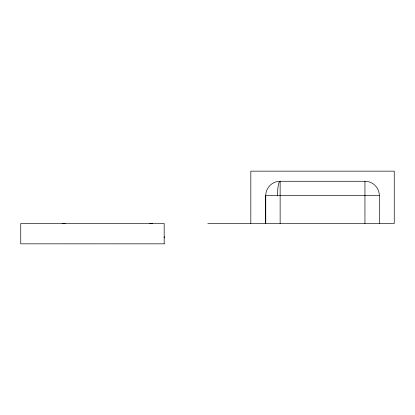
<?xml version="1.0" encoding="UTF-8"?>
<svg xmlns="http://www.w3.org/2000/svg" width="415" height="415" viewBox="0 0 415 415"><rect width="100%" height="100%" fill="white"/><g stroke="black" fill="none" stroke-linecap="round" stroke-linejoin="round"><path stroke-width="0.62" d="M65.056 223.742L65.056 223.503A14.406 14.406 0 0 0 62.437 223.742M265.725 195.673L265.725 223.503L265.725 195.673A14.406 14.406 0 0 1 280.135 181.267L364.946 181.267A14.406 14.406 0 0 1 379.352 195.673L379.352 223.503M364.946 223.503L364.946 181.267M265.839 195.673L379.237 195.673M207.801 223.503L394.25 223.503L394.25 171.156L250.826 171.156L250.826 223.503M164.138 237.909L164.241 237.909A14.406 14.406 0 0 0 164.216 236.617M164.241 243.833L20.75 243.844L20.75 223.503L164.174 223.503L164.174 243.844M280.135 223.503L280.135 181.267A14.406 2.62 90 0 0 277.511 195.673M149.867 223.742L149.867 223.503A14.406 14.406 0 0 1 152.487 223.742"/></g></svg>
